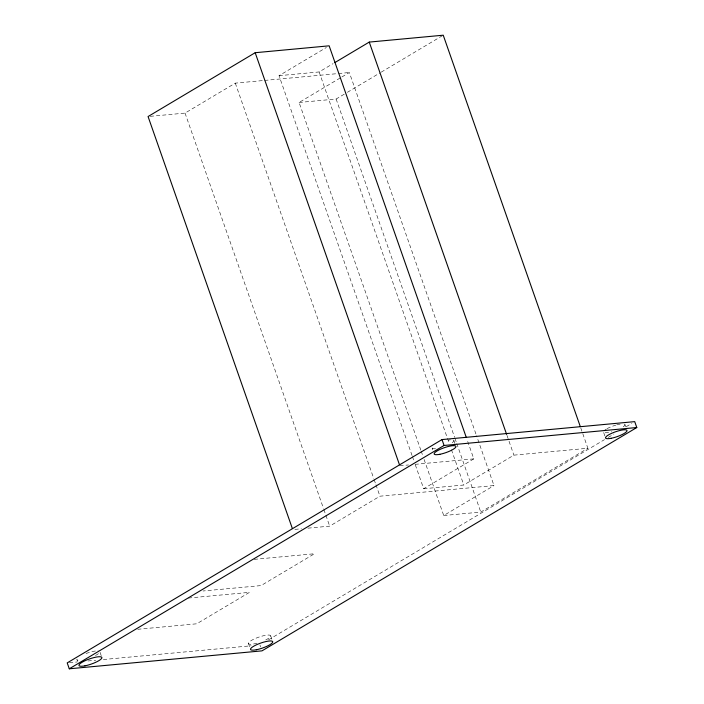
<?xml version="1.0" encoding="UTF-8"?>
<svg xmlns="http://www.w3.org/2000/svg" width="704" height="704" viewBox="0 0 704 704"><rect width="100%" height="100%" fill="white"/><g stroke="black" fill="none" stroke-linecap="round" stroke-linejoin="round"><path stroke-width="0.53" stroke-dasharray="3.52 2.64" d="M150.251 116.336L185.038 113.098L235.294 83.142L263.534 80.511M412.06 455.523L279.039 75.68L326.366 47.485M279.039 75.68L319.141 71.949L333.062 63.65M420.834 450.146L299.086 102.476L340.965 77.519M341.898 76.956L349.342 72.521L476.186 434.72M299.086 102.476L336.125 99.026L346.465 92.866M347.406 92.303L380.292 72.714M381.225 72.151L442.297 35.763M307.938 528.167L329.683 526.143L379.949 496.197L493.997 485.575L476.546 435.758M415.334 464.869L423.685 488.734L473.801 458.876L466.893 439.155M423.685 488.734L463.786 485.003L513.902 455.145L587.884 448.254L580.615 427.495M424.107 459.483L443.731 515.522L493.997 485.575M443.731 515.522L480.779 512.072L587.884 448.254M268.426 639.892L604.507 439.63M608.282 437.386L613.95 434.007M626.217 426.694L631.884 423.315M264.625 80.414L337.401 73.638M338.483 73.533L349.342 72.521M399.828 465.766L408.531 464.957M415.061 464.35L473.801 458.876M294.897 529.382L301.418 528.774M254.258 559.354L314.477 553.749L261.052 585.587L203.025 590.99M188.373 598.048L249.489 592.354L196.715 623.797L137.782 629.288M69.406 662.693L77.07 661.98M88.018 660.959L95.682 660.246M103.347 659.534L251.17 645.77M624.967 424.697L625.654 426.668M604.85 435.89L603.469 431.957A11.361 2.552 -19.3 0 0 611.723 431.772M506.994 435.424L513.902 455.145M336.125 99.026L454.608 437.351M454.978 438.39L456.43 442.543M456.79 443.582L480.779 512.072M453.904 440.59L454.934 443.546M319.141 71.949L447.075 437.263M447.436 438.302L449.249 443.485M451.431 449.715L463.786 485.003M432.115 447.946L432.802 449.909M421.194 451.185L422.646 455.33M412.421 456.562L413.873 460.715M235.294 83.142L373.762 478.553M374.132 479.591L375.584 483.745M375.945 484.783L379.949 496.197M185.038 113.098L323.506 508.499M323.866 509.538L329.683 526.143M270.697 635.897L272.07 639.83M259.934 644.952L260.621 646.923M248.45 643.403L249.823 647.337M101.226 655.653L99.845 651.719A12.135 2.728 -19.3 0 1 99.537 652.564M77.563 661.434L76.868 659.472A12.135 2.728 -19.3 0 0 80.467 660.299M256.995 643.218A11.757 2.64 -19.3 0 1 249.779 641.555A11.757 2.64 -19.3 0 1 267.212 635.096A11.757 2.64 -19.3 0 1 265.399 640.103M98.463 653.629A12.135 2.728 -19.3 0 1 94.38 656.058M86.046 653.532A12.135 2.728 -19.3 0 1 98.146 650.848M624.527 424.151A11.361 2.552 -19.3 0 1 622.028 427.601M604.762 430.17A11.361 2.552 -19.3 0 1 606.408 429.053M607.077 428.666A11.361 2.552 -19.3 0 1 615.789 425.137M616.713 424.882A11.361 2.552 -19.3 0 1 621.606 423.922M453.446 440.035A11.51 2.587 -19.3 0 1 450.93 443.529M435.521 448.73A11.51 2.587 -19.3 0 1 432.406 447.137M448.193 440.15A11.51 2.587 -19.3 0 1 450.498 439.806"/><path stroke-width="1.06" d="M466.162 437.078L329.146 45.822L255.182 52.712L148.069 116.538L292.362 528.546M334.919 62.55L369.248 42.09L443.238 35.2L580.254 426.457M442.006 439.578L67.214 662.895L69.282 668.8L261.994 650.857L636.786 427.53L634.718 421.634L442.006 439.578L444.066 445.474L636.786 427.53M69.282 668.8L444.066 445.474M369.248 42.09L506.634 434.386M255.182 52.712L399.467 464.728M84.964 665.834A12.135 2.728 -19.3 0 0 101.913 657.615A12.135 2.728 -19.3 0 0 84.401 661.03A12.135 2.728 -19.3 0 0 84.964 665.834M256.344 649.757A11.757 2.64 -19.3 0 0 272.756 641.802A11.757 2.64 -19.3 0 0 255.807 645.102A11.757 2.64 -19.3 0 0 256.344 649.757M611.169 438.293A11.361 2.552 -19.3 0 0 627.035 430.602A11.361 2.552 -19.3 0 0 610.65 433.787A11.361 2.552 -19.3 0 0 611.169 438.293M439.894 454.291A11.51 2.587 -19.3 0 0 455.963 446.494A11.51 2.587 -19.3 0 0 439.366 449.724A11.51 2.587 -19.3 0 0 439.894 454.291"/></g></svg>
